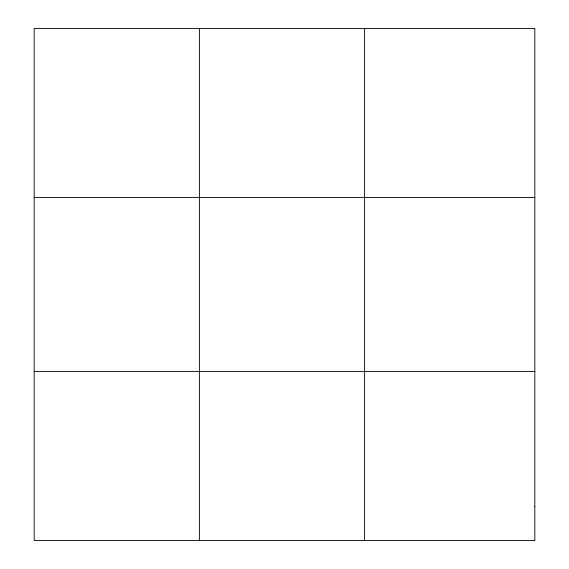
<?xml version="1.0" encoding="UTF-8"?>
<svg xmlns="http://www.w3.org/2000/svg" width="569" height="569" viewBox="0 0 569 569"><rect width="100%" height="100%" fill="white"/><g stroke="black" fill="none" stroke-linecap="round" stroke-linejoin="round"><path stroke-width="0.85" d="M199.392 540.55L199.392 28.45M364.601 540.55L364.601 28.45M34.176 197.443L534.824 197.443M34.176 371.557L534.824 371.557M534.824 506.751L534.824 540.55L34.176 540.55L34.176 28.45L534.824 28.45L534.824 506.751"/></g></svg>
